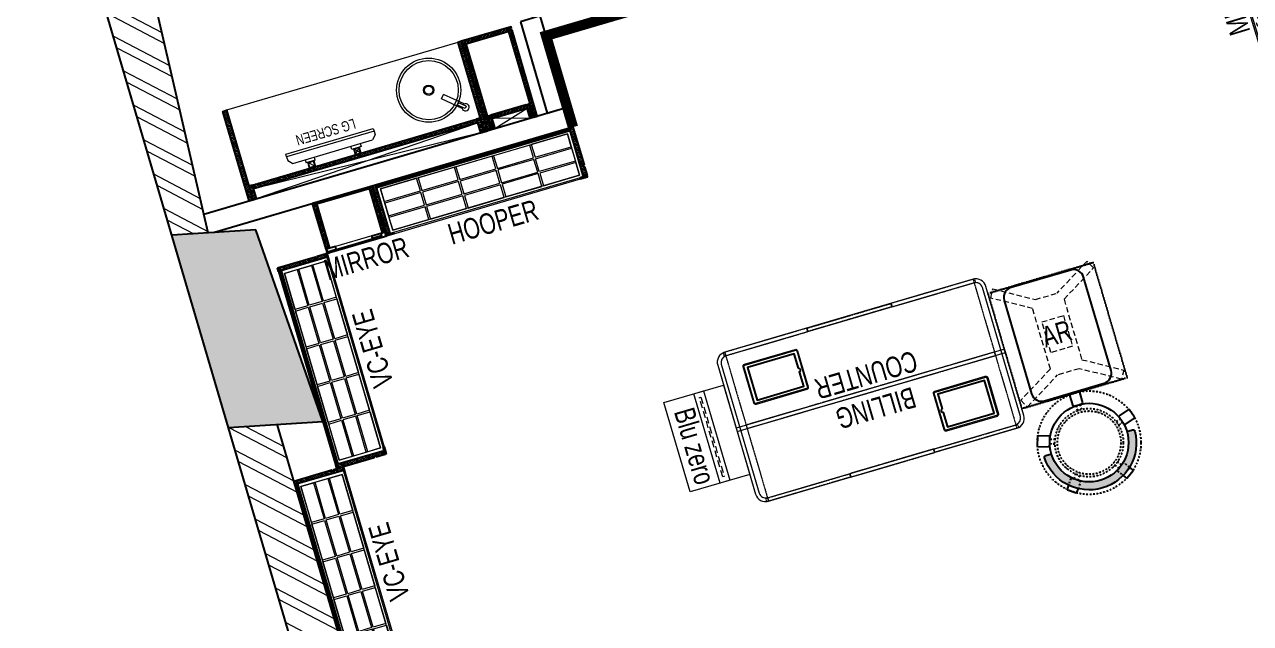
# Model space of a CAD drawing. Header units: feet. Extents: x 9017989 to 9027702, y -5945137 to -5930320.
# Drawn here: x 9018725 to 9024644, y -5938845 to -5935952 of the extents above; entities that cross this region are included whole.
import ezdxf

# ---------------------------------------------------------------- set-up
doc = ezdxf.new("R2010")
doc.units = ezdxf.units.FT
doc.header["$LTSCALE"] = 33
doc.header["$MEASUREMENT"] = 0
for name, pattern in [('a_p6_plan_L18$0$HIDDEN', [0.375, 0.25, -0.125]), ('ACAD_ISO03W100', [30, 12, -18]), ('D10_DASHED', [0.75, 0.5, -0.25]), ('DASHDOT2', [0.5, 0.25, -0.125, 0, -0.125]), ('DOT', [0.25, 0, -0.25]), ('HIDDEN2', [4.7624999999999975, 3.174999999999998, -1.587499999999999]), ('HIDDENX2', [0.75, 0.5, -0.25])]:
    doc.linetypes.add(name, pattern=pattern)
doc.layers.add('A-WALL', color=1, linetype='Continuous')
doc.layers.add('column', color=10, linetype='Continuous')
for name, color, linetype, lineweight in [('A-WALL HATCH', 251, 'Continuous', 0), ('column hatch', 5, 'Continuous', 0), ('Floor-Unit', 1, 'Continuous', 13), ('HATCH', 9, 'Continuous', 9), ('LENS-CURTAIN', 5, 'a_p6_plan_L18$0$HIDDEN', 9), ('LENS-FURNITURE', 13, 'Continuous', 9), ('LENS-PARTITION', 21, 'Continuous', 25), ('LENS-TEXT', 31, 'Continuous', 5), ('LENS_DIMENSION', 193, 'Continuous', 0), ('LENS_TEXT', 31, 'Continuous', 5), ('LK-FF&E FLOOR', 1, 'Continuous', 9), ('LK-FF&E WALL', 1, 'Continuous', 9), ('LK-FLUTTED FINISH', 20, 'Continuous', 30), ('LK-IT', 3, 'Continuous', 18), ('LN-ELEVATION-1', 81, 'Continuous', 25), ('LN-ELEVATION-2', 103, 'Continuous', 20), ('LN-ELEVATION-3', 125, 'Continuous', 18), ('LN-ELEVATION-4', 145, 'Continuous', 13), ('LN-HATCH', 251, 'Continuous', 0), ('PLANO-TXT', 252, 'Continuous', 5), ('TV', 92, 'Continuous', 18)]:
    doc.layers.add(name, color=color, linetype=linetype, lineweight=lineweight)
doc.styles.add('LK TXT', font='GILC____.TTF', dxfattribs={"height": 100})
doc.styles.get("Standard").update_dxf_attribs({"font": 'GILC____.TTF'})
pattern_1 = [(45, (7858558.917008298, 3503823.203216763), (-4.490128060534575, 4.490128060534575), [])]
pattern_2 = [(44.99999999999998, (35858.5, -100655.3575484328), (-4.419417382415918, 4.419417382415923), [])]
pattern_3 = [(45, (4208834.246730669, 1706614.740126447), (-4.490128060534575, 4.490128060534575), [])]
pattern_4 = [(45, (4209134.246730668, 1706614.740126447), (-4.490128060534575, 4.490128060534575), [])]

# ---------------------------------------------------------------- blocks, each defined once
blk = doc.blocks.new('A$Ca1a97255')
at = {"layer": 'A-WALL HATCH'}
h = blk.add_hatch(dxfattribs=at)
h.set_pattern_fill('ANSI32', color=256, scale=333, angle=0.9715749696619951)
h.set_pattern_definition([(45.97157496966199, (-3777818.605776524, 5465605.54224976), (-89.7845111904361, 86.79001771686914), []), (45.97157496966199, (-3777759.74760032, 5465606.540414249), (-89.7845111904361, 86.79001771686914), [])])
h.paths.add_polyline_path([(-6000.179315918125, -51.31861507892608), (-5948.205945469439, 179.1343174334615), (-11747.993818657, 129.5296196863055), (-11708.39354286063, 305.1195344207808), (-13018.03138308227, 274.3181146699935), (-13105.17609123234, -112.0865647448227)])
h.paths.add_polyline_path([(-6153.905262615531, 5765.025956317782), (-6102.034040701576, 5995.025956317782), (-11410.07110414514, 5995.02595631592), (-11494.46544811967, 5620.81655083131), (-11182.30559970066, 5550.416060527787), (-11133.90526261553, 5765.02595631592)])
h.paths.add_polyline_path([(-3545.784021126106, 5727.888496897183), (-3485.537297477946, 5995.025956317782), (-5134.386114680208, 5995.025956317782), (-5172.944757044316, 5824.054704501294)])
h.paths.add_polyline_path([(-1284.29395838175, -10.984369603917), (-1226.520793898031, 245.185185322538), (-5046.14611704927, 298.6865005837753), (-5123.390502407215, -43.81957458984106)])
h.paths.add_polyline_path([(-436.9507034262642, 427.5039242263883), (-187.0783224999904, 429.7458108775317), (-2437.29840326868, 5598.824944904074), (-2679.478437998798, 5578.91263279412)])
at = {"layer": 'column hatch'}
h = blk.add_hatch(color=251, dxfattribs=at)
h.dxf.hatch_style = 1
h.paths.add_polyline_path([(-2437.29840326868, 5598.824944904074), (-2609.773896249477, 5995.025956318714), (-3485.537297477946, 5995.025956317782), (-3596.384373532143, 5503.5236058468)])
h.paths.add_polyline_path([(-5223.545109450817, 5599.689813449048), (-5134.386114680208, 5995.025956317782), (-6102.034040701576, 5995.025956317782), (-6202.305599699728, 5550.416060529649)])
h.paths.add_polyline_path([(-11597.86616825266, 5162.33177346643), (-11410.07110414514, 5995.02595631592), (-11864.39816252328, 5995.02595631592), (-12075.86093614436, 5270.132524244488)])
h.paths.add_polyline_path([(-13105.17609123234, -112.0865647448227), (-12963.03100003209, 518.1929962476715), (-13431.27077266154, 623.7937317024916), (-13647.29116360936, -116.7231919616461)])
h.paths.add_polyline_path([(-5123.390502407215, -43.81957458984106), (-5010.945871897973, 454.7664247918874), (-5906.405654352159, 364.4792274329812), (-6000.179315918125, -51.31861507892608)])
h.paths.add_polyline_path([(0, 0), (-187.0783224999904, 429.7458108775317), (-1186.920518102124, 420.775100058876), (-1284.29395838175, -10.984369603917)])
at = {"layer": 'A-WALL'}
for p, q in [((-11864.39816252328, 5995.02595631592), (-2609.773896249477, 5995.025956318714)), ((-5172.944757044316, 5824.054704501294), (-3545.784021126106, 5727.888496897183)), ((-11133.90526261553, 5765.02595631592), (-6153.905262615531, 5765.025956317782))]:
    blk.add_line(p, q, dxfattribs=at)
at = {"layer": 'column'}
for p, q in [((-6102.034040701576, 5995.025956317782), (-6202.305599699728, 5550.416060529649)), ((-5223.545109450817, 5599.689813449048), (-5134.386114680208, 5995.025956317782)), ((-6202.305599699728, 5550.416060529649), (-5223.545109450817, 5599.689813449048)), ((-6202.305599699728, 5550.416060529649), (-5223.545109450817, 5599.689813449048))]:
    blk.add_line(p, q, dxfattribs=at)
blk = doc.blocks.new('VC HD 1010')
at = {"layer": 'LN-HATCH', "ltscale": 0.5}
h = blk.add_hatch(dxfattribs=at)
h.set_pattern_fill('ANSI31', color=256, scale=2)
h.set_pattern_definition([(45, (3761554.586240421, 1795022.935917533), (-4.490128060534575, 4.490128060534575), [])])
h.paths.add_polyline_path([(-505.166666666977, 24), (-505.166666666977, -166), (-499.1666666669771, -166), (-499.1666666669771, -176), (-505.166666666977, -176), (-505.166666666977, -220), (-487.1666666669772, -220), (-487.1666666669772, 24)])
h = blk.add_hatch(dxfattribs=at)
h.set_pattern_fill('ANSI31', color=256, scale=2)
h.set_pattern_definition(pattern_1)
h.paths.add_polyline_path([(504.8333333330228, 24), (504.8333333330228, -166), (498.8333333330228, -166), (498.8333333330228, -176), (504.8333333330228, -176), (504.8333333330228, -220), (486.8333333330228, -220), (486.8333333330228, 24)])
h = blk.add_hatch(dxfattribs=at)
h.set_pattern_fill('ANSI31', color=256, scale=2)
h.set_pattern_definition([(45, (7858741.917008297, 3503823.203216763), (-4.490128060534575, 4.490128060534575), [])])
h.paths.add_polyline_path([(-470.1666666669772, -220), (-470.1666666669772, -226), (-505.166666666977, -226), (-505.166666666977, -220)])
h = blk.add_hatch(dxfattribs=at)
h.set_pattern_fill('ANSI31', color=256, scale=2)
h.set_pattern_definition(pattern_1)
h.paths.add_polyline_path([(476.8333333330228, -220), (476.8333333330228, -226), (511.8333333330228, -226), (511.8333333330228, -220)])
at = {"layer": 'LN-ELEVATION-1', "ltscale": 0.5}
for points in [[(-505.166666666977, 24), (-505.166666666977, -166), (-499.1666666669771, -166), (-499.1666666669771, -176), (-505.166666666977, -176), (-505.166666666977, -220), (-487.1666666669772, -220), (-487.1666666669772, 24)], [(486.8333333330228, 12), (-487.1666666669772, 12), (-487.1666666669772, 18), (486.8333333330228, 18)], [(504.8333333330228, 24), (504.8333333330228, -166), (498.8333333330228, -166), (498.8333333330228, -176), (504.8333333330228, -176), (504.8333333330228, -220), (486.8333333330228, -220), (486.8333333330228, 24)], [(-470.1666666669772, -220), (-470.1666666669772, -226), (-505.166666666977, -226), (-505.166666666977, -220)], [(469.8333333330228, -220), (469.8333333330228, -226), (504.8333333330228, -226), (504.8333333330228, -220)]]:
    blk.add_lwpolyline(points, close=True, dxfattribs=at)
at = {"layer": 'LN-ELEVATION-2', "ltscale": 0.5}
blk.add_lwpolyline([(470.1666666674428, 0), (-470.1666666674428, 0), (-470.1666666674428, -208), (470.1666666674428, -208)], close=True, dxfattribs=at)
at = {"layer": 'LN-ELEVATION-3', "ltscale": 0.5}
for p, q in [((-487.1666666669772, 24), (486.8333333330228, 24)), ((-470.1666666669772, -220), (469.8333333330228, -220)), ((469.8333333330228, -226), (-470.1666666669772, -226))]:
    blk.add_line(p, q, dxfattribs=at)
for points in [[(-470.1666666674428, 0), (-288.5000000004657, 0), (-288.5000000004657, -64), (-470.1666666674428, -64)], [(-280.5000000004657, 0), (-98.83333333348855, 0), (-98.83333333348855, -64), (-280.5000000004657, -64)], [(-90.83333333348855, 0), (90.83333333348855, 0), (90.83333333348855, -64), (-90.83333333348855, -64)], [(98.83333333348855, 0), (280.5000000004657, 0), (280.5000000004657, -64), (98.83333333348855, -64)], [(288.5000000004657, 0), (470.1666666674428, 0), (470.1666666674428, -64), (288.5000000004657, -64)], [(-470.1666666674428, -136), (-288.5000000004657, -136), (-288.5000000004657, -72), (-470.1666666674428, -72)], [(-280.5000000004657, -72), (-98.83333333348855, -72), (-98.83333333348855, -136), (-280.5000000004657, -136)], [(-90.83333333348855, -72), (90.83333333348855, -72), (90.83333333348855, -136), (-90.83333333348855, -136)], [(98.83333333348855, -72), (280.5000000004657, -72), (280.5000000004657, -136), (98.83333333348855, -136)], [(288.5000000004657, -72), (470.1666666674428, -72), (470.1666666674428, -136), (288.5000000004657, -136)], [(-470.1666666674428, -144), (-288.5000000004657, -144), (-288.5000000004657, -208), (-470.1666666674428, -208)], [(-280.5000000004657, -144), (-98.83333333348855, -144), (-98.83333333348855, -208), (-280.5000000004657, -208)], [(-90.83333333348855, -144), (90.83333333348855, -144), (90.83333333348855, -208), (-90.83333333348855, -208)], [(98.83333333348855, -144), (280.5000000004657, -144), (280.5000000004657, -208), (98.83333333348855, -208)], [(288.5000000004657, -144), (470.1666666674428, -144), (470.1666666674428, -208), (288.5000000004657, -208)]]:
    blk.add_lwpolyline(points, close=True, dxfattribs=at)
blk = doc.blocks.new('rtf')
at = {"color": 0, "linetype": 'ByBlock', "lineweight": -2}
for p, q in [((16412.5253540573, -172798.8148984113), (16452.40026456733, -172798.8148984113)), ((16412.5253540573, -172810.8148984113), (16412.5253540573, -172798.8148984113)), ((16412.5253540573, -172810.8148984113), (16452.40026456733, -172810.8148984113)), ((16425.26329468148, -172793.1007600746), (16535.26329468148, -172793.1007600746)), ((16425.26329468148, -172817.1007600746), (16535.26329468148, -172817.1007600746)), ((16535.26329468148, -172793.1007600746), (16535.26329468148, -172817.1007600746))]:
    blk.add_line(p, q, dxfattribs=at)
for centre, radius, start, end in [((16412.5253540573, -172805.1007600746), 17.5, 21.05058810897431, 340.9421780194656), ((16444.53660690578, -172804.8148984114), 9.891264419597851, 322.656233941354, 37.34376605891414)]:
    blk.add_arc(centre, radius, start, end, dxfattribs=at)
blk = doc.blocks.new('dsg')
at = {"color": 0, "linetype": 'ByBlock', "lineweight": -2}
for radius in [155, 143, 25, 20]:
    blk.add_circle((11491.5035008227, -171102.5847399924), radius, dxfattribs=at)
blk.add_blockref('rtf', (-5117.472106590168, 1702.9323767405), dxfattribs=at)
blk = doc.blocks.new('CLINIC - CABINET SINK')
at = {"layer": 'LN-HATCH', "ltscale": 0.5}
h = blk.add_hatch(dxfattribs=at)
h.set_pattern_fill('ANSI31', color=256, scale=2)
h.set_pattern_definition([(45, (4052861.500382861, 1708016.355767586), (-4.490128060534575, 4.490128060534575), [])])
h.paths.add_polyline_path([(-563.359543572413, 156.9999999999999), (564.640456427587, 156.9999999999999), (564.640456427587, 174.9999999999999), (-563.359543572413, 174.9999999999999)])
h.paths.add_polyline_path([(582.6404564275867, 225), (600.6404564275867, 225), (600.6404564275867, -225), (582.6404564275867, -225)])
h.paths.add_polyline_path([(564.640456427587, 225), (582.6404564275867, 225), (582.6404564275867, 156.9999999999999), (564.640456427587, 156.9999999999999)])
h.paths.add_polyline_path([(-581.359543572413, 225), (-599.359543572413, 225), (-599.359543572413, -225), (-581.359543572413, -225)])
h.paths.add_polyline_path([(-581.359543572413, 225), (-563.359543572413, 225), (-563.359543572413, 156.9999999999999), (-581.359543572413, 156.9999999999999)])
at = {"layer": 'LN-ELEVATION-1', "ltscale": 0.5}
for points in [[(-581.359543572413, 225), (-599.359543572413, 225), (-599.359543572413, -225), (-581.359543572413, -225)], [(-581.359543572413, 225), (-563.359543572413, 225), (-563.359543572413, 156.9999999999999), (-581.359543572413, 156.9999999999999)], [(564.640456427587, 225), (582.6404564275867, 225), (582.6404564275867, 156.9999999999999), (564.640456427587, 156.9999999999999)], [(582.6404564275867, 225), (600.6404564275867, 225), (600.6404564275867, -225), (582.6404564275867, -225)], [(-563.359543572413, 156.9999999999999), (564.640456427587, 156.9999999999999), (564.640456427587, 174.9999999999999), (-563.359543572413, 174.9999999999999)]]:
    blk.add_lwpolyline(points, close=True, dxfattribs=at)
at = {"layer": 'LN-ELEVATION-2', "ltscale": 0.5}
blk.add_line((582.6404564275867, -225), (-581.359543572413, -225), dxfattribs=at)
at = {"layer": 'LN-HATCH', "ltscale": 0.5}
for p, q in [((564.640456427587, 225), (-563.359543572413, 174.9999999999999)), ((-563.359543572413, 225), (564.640456427587, 174.9999999999999))]:
    blk.add_line(p, q, dxfattribs=at)
at = {"layer": 'LN-ELEVATION-3', "xscale": -1, "rotation": 41.1558274151866}
blk.add_blockref('dsg', (-103569.3304926871, 136346.6509754679), dxfattribs=at)
blk = doc.blocks.new('CLINIC SCREEN')
at = {"layer": 'TV', "ltscale": 12}
for p, q in [((-220.0000000000082, -19.41163062257681), (-200.5883693773149, 0)), ((200.5883693773149, 0), (-200.5883693773149, 0)), ((-138.5315413423604, 0), (-138.5315413423604, 15.514207008644)), ((-138.5315413423604, 15.514207008644), (-91.98892031613741, 15.514207008644)), ((-91.98892031613741, 15.514207008644), (-91.98892031613741, 0)), ((91.98892031610741, 15.514207008644), (91.98892031610741, 0)), ((91.98892031610741, 15.514207008644), (138.5315413423595, 15.514207008644)), ((138.5315413423595, 0), (138.5315413423595, 15.514207008644)), ((219.9999999999918, -19.41163062257681), (200.5883693773149, 0)), ((-220.0000000000082, -38.82326124538668), (-220.0000000000082, -19.41163062257681)), ((219.9999999999918, -38.82326124538668), (219.9999999999918, -19.41163062257681))]:
    blk.add_line(p, q, dxfattribs=at)
at = {"layer": 'TV'}
for p, q in [((-103.1090284836336, 42.85441964946222), (-127.4114311772946, 18.55201695591665)), ((-127.4114311772946, 42.85441964946222), (-103.1090284836336, 18.55201695591665)), ((102.7052824410566, 42.85441964946222), (127.007685134602, 18.55201695591665))]:
    blk.add_line(p, q, dxfattribs=at)
for points in [[(-130.4492315140169, 15.51421661919448), (-100.0712281470269, 15.51421661919448), (-100.0712281470269, 45.89221998606814), (-130.4492315140169, 45.89221998606814)], [(-127.4114311772946, 18.55201695591665), (-103.1090284836336, 18.55201695591665), (-103.1090284836336, 42.85441964946222), (-127.4114311772946, 42.85441964946222)], [(130.0454854713243, 15.51421661919448), (99.66748210433435, 15.51421661919448), (99.66748210433435, 45.89221998606814), (130.0454854713243, 45.89221998606814)], [(127.007685134602, 18.55201695591665), (102.7052824410566, 18.55201695591665), (102.7052824410566, 42.85441964946222), (127.007685134602, 42.85441964946222)]]:
    blk.add_lwpolyline(points, close=True, dxfattribs=at)
at = {"layer": 'TV', "ltscale": 12}
blk.add_lwpolyline([(-220.0000000000082, -51.71278328332107), (-220.0000000000082, -38.82326124538668), (219.9999999999918, -38.82326124538668), (219.9999999999918, -51.71278328332107)], close=True, dxfattribs=at)
at = {"layer": 'Floor-Unit', "color": 0, "ltscale": 2, "insert": (5.199680584678389, -100.4085774972336), "char_height": 50, "attachment_point": 5}
blk.add_mtext_dynamic_manual_height_columns('LG SCREEN', width=466.4796511627907, gutter_width=12.5, heights=[0], dxfattribs=at)
blk = doc.blocks.new('CLINIC - MOP CLOSET')
at = {"layer": 'LN-HATCH', "ltscale": 0.5}
h = blk.add_hatch(dxfattribs=at)
h.set_pattern_fill('ANSI31', color=256, scale=50, angle=360)
h.set_pattern_definition(pattern_2)
h.paths.add_polyline_path([(-106.3595435724128, 216), (-124.3595435724128, 216), (-124.3595435724128, -216), (-106.3595435724128, -216)])
h = blk.add_hatch(dxfattribs=at)
h.set_pattern_fill('ANSI31', color=256, scale=50, angle=360)
h.set_pattern_definition(pattern_2)
h.paths.add_polyline_path([(-106.3595435724128, 216), (-88.35954357241282, 216), (-88.35954357241282, 148), (-106.3595435724128, 148)])
h = blk.add_hatch(dxfattribs=at)
h.set_pattern_fill('ANSI31', color=256, scale=50, angle=360)
h.set_pattern_definition(pattern_2)
h.paths.add_polyline_path([(89.64045642758717, 216), (107.6404564275872, 216), (107.6404564275872, 148), (89.64045642758717, 148)])
h = blk.add_hatch(dxfattribs=at)
h.set_pattern_fill('ANSI31', color=256, scale=50, angle=360)
h.set_pattern_definition(pattern_2)
h.paths.add_polyline_path([(107.6404564275872, 216), (125.6404564275872, 216), (125.6404564275872, -216), (107.6404564275872, -216)])
h = blk.add_hatch(dxfattribs=at)
h.set_pattern_fill('ANSI31', color=256, scale=50, angle=360)
h.set_pattern_definition(pattern_2)
h.paths.add_polyline_path([(-88.35954357241282, 148), (89.64045642758717, 148), (89.64045642758717, 166), (-88.35954357241282, 166)])
h = blk.add_hatch(dxfattribs=at)
h.set_pattern_fill('ANSI31', color=256, scale=50, angle=360)
h.set_pattern_definition([(44.99999999999998, (35894.5, -101037.3575484328), (-4.419417382415918, 4.419417382415923), [])])
h.paths.add_polyline_path([(-115.3595435724055, -216), (-124.3595435724128, -225), (-124.3595435724128, -234), (125.6404564275872, -234), (125.6404564275872, -216)])
at = {"layer": 'LN-ELEVATION-1', "ltscale": 0.5}
for points in [[(-106.3595435724128, 216), (-124.3595435724128, 216), (-124.3595435724128, -216), (-106.3595435724128, -216)], [(-106.3595435724128, 216), (-88.35954357241282, 216), (-88.35954357241282, 148), (-106.3595435724128, 148)], [(89.64045642758717, 216), (107.6404564275872, 216), (107.6404564275872, 148), (89.64045642758717, 148)], [(107.6404564275872, 216), (125.6404564275872, 216), (125.6404564275872, -216), (107.6404564275872, -216)], [(-88.35954357241282, 148), (89.64045642758717, 148), (89.64045642758717, 166), (-88.35954357241282, 166)], [(-124.3595435724128, -225), (-124.3595435724128, -234), (125.6404564275872, -234), (125.6404564275872, -216), (-115.3595435724128, -216)]]:
    blk.add_lwpolyline(points, close=True, dxfattribs=at)
at = {"layer": 'LN-HATCH', "ltscale": 0.5}
for p, q in [((89.64045642758717, 216), (-88.35954357241282, 166)), ((-88.35954357241282, 216), (89.64045642758717, 166))]:
    blk.add_line(p, q, dxfattribs=at)
blk = doc.blocks.new('I-PAD Frame')
at = {"color": 3, "linetype": 'Continuous'}
blk.add_lwpolyline([(357868.7410323084, -232321.1361381283), (358122.7410323085, -232321.1361381283, 0.4142135623713902), (358132.7410323086, -232311.1361381283), (358132.7410323086, -232129.1361381283, 0.4142135623713902), (358122.7410323085, -232119.1361381283), (357868.7410323084, -232119.1361381283, 0.4142135623713902), (357858.7410323085, -232129.1361381283), (357858.7410323085, -232311.1361381283, 0.4142135623713902)], format="xyb", close=True, dxfattribs=at)
at = {"color": 3, "linetype": 'Continuous', "lineweight": 25}
blk.add_lwpolyline([(358113.2410323085, -232229.6755301424), (358113.2410323085, -232302.1361381283), (357878.2410323086, -232302.1361381283), (357878.2410323086, -232138.1361381283), (358113.2410323085, -232138.1361381283), (358113.2410323085, -232210.5967461141, 0.3275382217372251), (358114.6410323081, -232212.5046245168, -0.733799385757267), (358114.6410323086, -232227.7676517396, 0.3275382217372252)], format="xyb", close=True, dxfattribs=at)
blk = doc.blocks.new('Billing Counter-1350')
at = {"color": 5, "linetype": 'HIDDENX2', "ltscale": 0.025}
for p, q in [((-624.9999978118576, -374.9978339364752), (-625.0000002956949, 375)), ((624.9999976539984, -374.9978339364752), (625.0000001378357, 375))]:
    blk.add_line(p, q, dxfattribs=at)
at = {"color": 0, "linetype": 'Continuous'}
for p, q in [((625, 375), (-625, 375)), ((675, -325), (675, 325)), ((-625, -375), (625, -375))]:
    blk.add_line(p, q, dxfattribs=at)
at = {"color": 2, "linetype": 'Continuous'}
blk.add_line((624, -375), (624.9999976539984, -374.9978339364752), dxfattribs=at)
at = {"color": 2, "linetype": 'HIDDENX2', "ltscale": 0.025}
for points in [[(-632.999998427229, 375), (-212.4115580061916, 375), (-212.4115580851212, 358), (-632.9999985061586, 358)], [(210.3333326776046, 375), (-210.2551077436656, 375), (-210.255107664736, 358), (210.3333327565342, 358)], [(212.3333327565342, 375), (632.9217731775716, 375), (632.921773098642, 358), (212.3333326776046, 358)], [(-632.999998427229, -375), (-212.4115580061916, -375), (-212.4115580851212, -358), (-632.9999985061586, -358)], [(210.3333326776046, -375), (-210.2551077436656, -375), (-210.255107664736, -358), (210.3333327563014, -358)], [(212.3333327563014, -375), (632.9217731775716, -375), (632.921773098642, -358), (212.3333326776046, -358)]]:
    blk.add_lwpolyline(points, close=True, dxfattribs=at)
at = {"color": 5, "linetype": 'Continuous'}
for points in [[(-555.9166655030566, 97.25000000000001), (-288.9166655030567, 97.25000000000001), (-288.9166655030567, 286.25), (-555.9166655030566, 286.25)], [(555.9166655030566, -97.25000000000001), (288.9166655030567, -97.25000000000001), (288.9166655030567, -286.25), (555.9166655030566, -286.25)]]:
    blk.add_lwpolyline(points, close=True, dxfattribs=at)
at = {"color": 5, "linetype": 'HIDDENX2', "ltscale": 0.025}
blk.add_lwpolyline([(625, 8.5), (-625, 8.5), (-625, -8.5), (625, -8.5)], close=True, dxfattribs=at)
at = {"color": 0, "linetype": 'Continuous'}
for centre, radius, start, end in [((-625, 325), 50.0000000000291, 90, 180), ((624.9999999997672, 325), 50.00000000005822, 0, 90), ((624.9999999997672, -325), 50.0000000000291, 270, 0)]:
    blk.add_arc(centre, radius, start, end, dxfattribs=at)
at = {"layer": 'LN-ELEVATION-2'}
blk.add_line((-675, 325), (-675, -325), dxfattribs=at)
for points in [[(625, 375), (-625, 375, 0.4142135623725836), (-675, 325), (-675, -325, 0.4142135623725836), (-625, -375), (625, -375, 0.4142135623725837), (675, -325), (675, 325, 0.4142135623725836)], [(625, 357), (-625, 357, 0.4142135623730951), (-657, 325), (-657, -325, 0.4142135623730951), (-625, -357), (625, -357, 0.4142135623730951), (657, -325), (657, 325, 0.4142135623730951)]]:
    blk.add_lwpolyline(points, format="xyb", close=True, dxfattribs=at)
blk.add_lwpolyline([(-675, -8.5), (675, -8.5), (675, 8.5), (-675, 8.5)], close=True, dxfattribs=at)
blk.add_arc((-625, -325), 50.00000000005822, 180, 270, dxfattribs=at)
at = {"color": 2, "linetype": 'Continuous', "xscale": -1, "rotation": 180}
blk.add_blockref('I-PAD Frame', (-358418.1576978308, -232028.3861380983), dxfattribs=at)
at = {"color": 2, "linetype": 'Continuous', "xscale": -1}
blk.add_blockref('I-PAD Frame', (358418.1576978117, 232028.3861381281), dxfattribs=at)
at = {"layer": 'LENS-TEXT', "color": 0, "linetype": 'Continuous', "ltscale": 3, "insert": (0.983410338871181, 5.633732088841497), "char_height": 100, "attachment_point": 5, "style": 'LK TXT'}
blk.add_mtext_dynamic_manual_height_columns('BILLING COUNTER', width=353.0555573365615, gutter_width=0.5, heights=[0], dxfattribs=at)
blk = doc.blocks.new('AR')
at = {"layer": 'LN-ELEVATION-2', "linetype": 'DOT', "lineweight": 25}
blk.add_lwpolyline([(0, 13.41378593863919), (530, 13.41378593863919), (530, 593.4137859386392), (0, 593.4137859386392)], close=True, dxfattribs=at)
at = {"layer": 'LN-ELEVATION-2', "lineweight": 25}
blk.add_lwpolyline([(465, 68.22063546301797), (465, 538.2206354630179, 0.4142135623730951), (415, 588.2206354630177), (115, 588.2206354630177, 0.4142135623730951), (65, 538.2206354630179), (65, 68.22063546301797, 0.4142135623730951), (115, 18.22063546301797), (415, 18.22063546301797, 0.4142135623730951)], format="xyb", close=True, dxfattribs=at)
at = {"layer": 'LN-ELEVATION-4', "linetype": 'HIDDEN2', "ltscale": 0.25}
for points in [[(185.8456009030342, 448.8780772723258), (5.888936847448348, 554.0078910568263), (28.48512306064368, 593.350836840691), (211.0874861851335, 486.6754184374586)], [(344.154399111867, 448.8780772762837), (524.1110631600021, 554.0078910947777), (501.5148769393563, 593.3508368753828), (318.9125138223171, 486.6754184374586)], [(211.0874861851335, 486.6754184376913), (318.9125138223171, 486.6754184376913)], [(185.8456009030342, 144.472759603057), (185.8456009030342, 448.8780772723258)], [(344.154399111867, 448.8780772762837), (344.154399111867, 144.4727595990989)], [(185.8456009030342, 144.472759603057), (5.888936847448348, 39.34294581855647), (28.48512306064368, 3.46917659e-08), (211.0874861851335, 106.6754184379242)], [(344.154399111867, 144.4727595990989), (524.1110631600021, 39.34294578060508), (501.5148769393563, 0), (318.9125138223171, 106.6754184379242)], [(318.9125138223171, 106.6754184376914), (211.0874861851335, 106.6754184376914)]]:
    blk.add_lwpolyline(points, dxfattribs=at)
blk.add_lwpolyline([(210.8456009030342, 373.9866790841333), (319.154399111867, 373.9866790841333), (319.154399111867, 219.3641577917151), (210.8456009030342, 219.3641577917151)], close=True, dxfattribs=at)
blk = doc.blocks.new('DR STOOL')
at = {"layer": 'HATCH'}
h = blk.add_hatch(dxfattribs=at)
h.set_pattern_fill('ANSI36', color=250, angle=-90.00000000000001)
h.set_pattern_definition([(315, (-227.8099174643867, 917.3997257252777), (6.173926083235043, -1.683798022700468), [7.9375, -1.587499999999999, 0, -1.587499999999999])])
edge = h.paths.add_edge_path()
edge.add_line((-190.0000000041909, 4.511094e-10), (-218.6899174675346, 4.511094e-10))
edge.add_arc((-218.6899174670689, 9.120000000388245), 9.119999999940092, 177.6119845363388, 269.9999999996136, ccw=False)
edge.add_arc((-1.8626451e-09, 3.565219e-10), 228.000000002257, 2.3880154632688004, 177.6119845367313, ccw=False)
edge.add_arc((218.6899174633436, 9.120000000497384), 9.120000000051716, -90.00000000034493, 2.3880154629299, ccw=False)
edge.add_line((218.6899174633436, 4.511094e-10), (190, 4.511094e-10))
edge.add_arc((-1.8626451e-09, 4.511094e-10), 190.000000001979, -1.27e-14, 180)
at = {"layer": 'LN-ELEVATION-1', "color": 1, "ltscale": 100}
for p, q in [((-165.2704676063731, 189.0243927398114), (-165.9069543029182, 185.0820035930228)), ((-165.9069543029182, 185.0820035930228), (-153.8003208162263, 168.3135803133482)), ((-128.6221585394814, 215.4841044476634), (-165.2704676063731, 189.0243927398114)), ((-124.7228340068832, 214.8545704018979), (-128.6221585394814, 215.4841044476634)), ((-112.6981821293011, 198.1996966340157), (-124.7228340068832, 214.8545704018979)), ((124.7553772013634, 214.9803744515593), (112.5488144652918, 198.2845540212292)), ((128.7014972954057, 215.5933048763618), (124.7553772013634, 214.9803744515593)), ((128.7014972954057, 215.5933048763618), (124.7553772013634, 214.9803744515593)), ((165.1911288509145, 188.915192311113), (128.7014972954057, 215.5933048763618)), ((165.1911288509145, 188.915192311113), (128.7014972954057, 215.5933048763618)), ((153.6734594982117, 168.4294150282658), (165.7973639420234, 185.0121775862135)), ((165.7973639420234, 185.0121775862135), (165.1911288509145, 188.915192311113)), ((165.7973639420234, 185.0121775862135), (165.1911288509145, 188.915192311113)), ((-242.9550312487409, -52.24013893969095), (-244.7482102331705, -55.75945052818861)), ((-244.7482102331705, -55.75945052818861), (-230.7800458371639, -98.74904560100549)), ((-191.2928382232785, -35.45407700946089), (-242.9550312487409, -52.24013893969095)), ((-187.9259491492994, -37.1695928365807), (-191.2928382232785, -35.45407700946089)), ((-184.1424400564283, -48.81403796559607), (-187.9259491492994, -37.1695928365807)), ((188.0651108901948, -36.96233201187715), (184.0504167033359, -49.19388854173303)), ((191.3981811110861, -35.27656588272658), (188.0651108901948, -36.96233201187715)), ((243.0100176925771, -52.21682526778022), (191.3981811110861, -35.27656588272658)), ((230.715890809428, -98.7280946081737), (244.8123673382215, -55.78040257930116)), ((244.8123673382215, -55.78040257930116), (243.0100176925771, -52.21682526778022)), ((-230.7800458371639, -98.74904560100549), (-227.2218665438704, -100.5620286722478)), ((-227.2218665438704, -100.5620286722478), (-175.5596735184081, -83.7759667420105)), ((-173.8639617776498, -80.4479453730819), (-177.8421125086024, -68.2044548037811)), ((-175.5596735184081, -83.7759667420105), (-173.8639617776498, -80.4479453730819)), ((177.6922140880488, -68.56540505095472), (173.8739495249465, -80.1985000452405)), ((173.8739495249465, -80.1985000452405), (175.5794035866856, -83.5704969359358)), ((175.5794035866856, -83.5704969359358), (227.1912401677109, -100.5107563209894)), ((227.1912401677109, -100.5107563209894), (230.715890809428, -98.7280946081737)), ((-22.72193054761737, -190.2142363802995), (-25.39390889601782, -192.886214728569)), ((-25.39390889601782, -192.886214728569), (-25.39390889601782, -247.2070584567482)), ((-10.47823652112856, -190.2142363802995), (-22.72193054761737, -190.2142363802995)), ((22.78362171910703, -190.2142363802995), (9.910054048988968, -190.2142363802995)), ((25.42475448176265, -192.8553691428751), (22.78362171910703, -190.2142363802995)), ((25.42475448176265, -247.1762128710543), (25.42475448176265, -192.8553691428751)), ((-25.39390889601782, -247.2070584567482), (-22.60096735274419, -250)), ((-22.60096735274419, -250), (22.60096735274419, -250)), ((22.60096735274419, -250), (25.42475448176265, -247.1762128710543))]:
    blk.add_line(p, q, dxfattribs=at)
at = {"layer": 'LN-ELEVATION-1', "linetype": 'DASHDOT2'}
for p, q in [((-92.92521573789418, 170.8129362839827), (-112.6981821293011, 198.1996966340157)), ((112.5488144652918, 198.2845540212292), (92.69529851106927, 171.1294289919315)), ((-153.8003208162263, 168.3135803133482), (-134.1093360339291, 141.0403694751003)), ((-134.1093360339291, 141.0403694751003), (-130.4219571123831, 140.4450534014686)), ((-130.4219571123831, 140.4450534014686), (-119.9844727469608, 147.9808124662595)), ((-119.9844727469608, 147.9808124662595), (-105.3687285655178, 126.9741353208374)), ((-103.4542870586738, 159.9154408004979), (-93.52748446213081, 167.0824927485227)), ((-88.15393704269081, 139.4771787207864), (-103.4542870586738, 159.9154408004979)), ((-93.52748446213081, 167.0824927485227), (-92.92521573789418, 170.8129362839827)), ((103.6608748426661, 159.8406005539291), (88.19885099539533, 139.4487815762331)), ((92.69529851106927, 171.1294289919315), (93.26858203159645, 167.4385604566923)), ((93.26858203159645, 167.4385604566923), (103.6608748426661, 159.8406005539291)), ((105.4096150295809, 126.94019481352), (120.1194891873747, 147.8074627162714)), ((120.1194891873747, 147.8074627162714), (130.0033113472163, 140.5812532722048)), ((130.0033113472163, 140.5812532722048), (133.7372852512635, 141.1612321265929)), ((133.7372852512635, 141.1612321265929), (153.6734594982117, 168.4294150282658)), ((-159.954806596972, -40.49024384317454), (-184.1424400564283, -48.81403796559607)), ((184.0504167033359, -49.19388854173303), (159.8786162491887, -40.79004861696012)), ((-177.8421125086024, -68.2044548037811), (-153.4148110738024, -60.73628028803068)), ((153.3006618716754, -61.02382378749462), (177.6922140880488, -68.56540505095472)), ((-10.92024635523557, -164.6382343793375), (-10.47823652112856, -190.2142363802995)), ((9.910054048988968, -190.2142363802995), (10.35584833659231, -164.674698740353))]:
    blk.add_line(p, q, dxfattribs=at)
at = {"layer": 'LN-ELEVATION-1', "color": 1, "ltscale": 100}
blk.add_lwpolyline([(-190.0000000023283, 0), (-218.6899174656719, 0, -0.4264743413925903), (-227.8019973598421, 9.5, -0.959166304662544), (227.8019973593764, 9.5, -0.4264743413925903), (218.6899174647406, 0), (190.0000000013969, 0)], format="xyb", dxfattribs=at)
at = {"layer": 'LN-ELEVATION-1', "linetype": 'DASHDOT2'}
for radius in [250, 165, 153]:
    blk.add_circle((0, 0), radius, dxfattribs=at)
at = {"layer": 'LN-ELEVATION-1', "color": 1, "ltscale": 100}
blk.add_circle((0, 0), 190, dxfattribs=at)
blk = doc.blocks.new('MIRROR')
at = {"layer": 'LN-HATCH', "ltscale": 0.5}
h = blk.add_hatch(dxfattribs=at)
h.set_pattern_fill('ANSI31', color=256, scale=2)
h.set_pattern_definition([(45, (4060433.741624544, 1708720.786904081), (-4.490128060534575, 4.490128060534575), [])])
h.paths.add_polyline_path([(212.944788963403, 101.3407590774622), (230.944788963403, 101.3407590774622), (230.944788963403, -127.6592409225377), (212.944788963403, -127.6592409225377)])
h.paths.add_polyline_path([(230.944788963403, 95.34075907746227), (494.9447889634027, 95.34075907746227), (494.9447889634027, 101.3407590774622), (230.944788963403, 101.3407590774622)])
h.paths.add_polyline_path([(512.9447889634027, 101.3407590774622), (494.9447889634027, 101.3407590774622), (494.9447889634027, -127.6592409225377), (512.9447889634027, -127.6592409225377)])
at = {"layer": 'Defpoints'}
blk.add_lwpolyline([(512.9447889634027, 101.3407590774622), (212.944788963403, 101.3407590774622), (212.944788963403, -148.6592409225377), (512.9447889634027, -148.6592409225377)], close=True, dxfattribs=at)
at = {"layer": 'LN-ELEVATION-1'}
for points in [[(212.944788963403, 101.3407590774622), (230.944788963403, 101.3407590774622), (230.944788963403, -127.6592409225377), (212.944788963403, -127.6592409225377)], [(230.944788963403, 95.34075907746227), (494.9447889634027, 95.34075907746227), (494.9447889634027, 101.3407590774622), (230.944788963403, 101.3407590774622)], [(512.9447889634027, 101.3407590774622), (494.9447889634027, 101.3407590774622), (494.9447889634027, -127.6592409225377), (512.9447889634027, -127.6592409225377)], [(259.944788963403, -141.6592409225377), (259.944788963403, -127.6592409225377), (214.944788963403, -127.6592409225377), (214.944788963403, -148.6592409225377), (223.944788963403, -148.6592409225377), (223.944788963403, -147.1592409225377), (216.444788963403, -147.1592409225377), (216.444788963403, -141.6592409225377)], [(442.944788963403, -141.6592409225377), (442.944788963403, -127.6592409225377), (487.9447889634028, -127.6592409225377), (487.9447889634028, -148.6592409225377), (478.9447889634026, -148.6592409225377), (478.9447889634026, -147.1592409225377), (486.4447889634027, -147.1592409225377), (486.4447889634027, -141.6592409225377)], [(504.944788963403, -148.6592409225377), (504.944788963403, -147.1592409225377), (509.444788963403, -147.1592409225377), (509.444788963403, -129.1592409225377), (487.9447889634028, -129.1592409225377), (487.9447889634028, -127.6592409225377), (510.9447889634028, -127.6592409225377), (510.9447889634028, -148.6592409225377)]]:
    blk.add_lwpolyline(points, close=True, dxfattribs=at)
at = {"layer": 'LN-ELEVATION-2', "color": 4, "lineweight": 0}
blk.add_lwpolyline([(216.444788963403, -141.6592409225377), (486.4447889634027, -141.6592409225377), (486.4447889634027, -147.1592409225377), (216.444788963403, -147.1592409225377)], close=True, dxfattribs=at)
at = {"layer": 'LN-ELEVATION-2'}
blk.add_lwpolyline([(259.944788963403, -141.6592409225377), (442.944788963403, -141.6592409225377), (442.944788963403, -127.6592409225377), (259.944788963403, -127.6592409225377)], close=True, dxfattribs=at)
at = {"layer": 'LN-ELEVATION-4', "ltscale": 0.5}
blk.add_line((478.9447889634026, -148.6592409225377), (223.944788963403, -148.6592409225377), dxfattribs=at)
blk = doc.blocks.new('BLUE ZERO')
at = {"layer": 'LENS-FURNITURE', "ltscale": 0.5}
for points in [[(86206.6987006863, 120883.4167564928), (86206.6987006863, 120433.4167564928), (85906.69870068633, 120433.4167564928), (85906.69870068633, 120883.4167564928)], [(86106.6987006863, 120883.4167564928), (86106.6987006863, 120433.4167564928), (86056.69870068633, 120433.4167564928), (86056.69870068633, 120883.4167564928)]]:
    blk.add_lwpolyline(points, close=True, dxfattribs=at)
at = {"layer": 'LENS-FURNITURE', "linetype": 'D10_DASHED', "ltscale": 2}
blk.add_lwpolyline([(86085.69870068633, 120858.4167564928), (86085.69870068633, 120458.4167564928), (86077.6987006863, 120458.4167564928), (86077.6987006863, 120858.4167564928)], close=True, dxfattribs=at)
blk = doc.blocks.new('JJ SH 900')
at = {"layer": 'LN-HATCH', "ltscale": 0.5}
h = blk.add_hatch(dxfattribs=at)
h.set_pattern_fill('ANSI31', color=256, scale=50)
h.set_pattern_definition([(45, (0, 0), (-4.419417382415921, 4.419417382415921), [])])
h.paths.add_polyline_path([(-911.7948143622632, 1.45519e-11), (-911.7948143622632, -189.9999999999854), (-905.7948143622637, -189.9999999999854), (-905.7948143622637, -199.9999999999854), (-911.7948143622632, -199.9999999999854), (-911.7948143622632, -243.9999999999855), (-886.7948143622632, -243.9999999999855), (-886.7948143622632, 1.45519e-11)])
h = blk.add_hatch(dxfattribs=at)
h.set_pattern_fill('ANSI31', color=256, scale=2)
h.set_pattern_definition(pattern_3)
h.paths.add_polyline_path([(-11.79481436226342, 1.45519e-11), (-11.79481436226342, -189.9999999999854), (-17.79481436226342, -189.9999999999854), (-17.79481436226342, -199.9999999999854), (-11.79481436226342, -199.9999999999854), (-11.79481436226342, -243.9999999999855), (-36.79481436226343, -243.9999999999855), (-36.79481436226343, 1.45519e-11)])
h = blk.add_hatch(dxfattribs=at)
h.set_pattern_fill('ANSI31', color=256, scale=2)
h.set_pattern_definition(pattern_4)
h.paths.add_polyline_path([(-36.79481436224887, -40), (-886.7948143622632, -39.99999999998546), (-886.7948143622632, -33.99999999998545), (-36.79481436224887, -34)])
h = blk.add_hatch(dxfattribs=at)
h.set_pattern_fill('ANSI31', color=256, scale=2)
h.set_pattern_definition(pattern_4)
h.paths.add_polyline_path([(-876.7948143622632, -243.9999999999855), (-876.7948143622632, -249.9999999999854), (-911.7948143622632, -249.9999999999854), (-911.7948143622632, -243.9999999999855)])
h = blk.add_hatch(dxfattribs=at)
h.set_pattern_fill('ANSI31', color=256, scale=2)
h.set_pattern_definition(pattern_3)
h.paths.add_polyline_path([(-46.79481436226342, -243.9999999999855), (-46.79481436226342, -249.9999999999854), (-11.79481436226342, -249.9999999999854), (-11.79481436226342, -243.9999999999855)])
at = {"layer": 'LN-ELEVATION-1', "ltscale": 0.5}
for points in [[(-911.7948143622632, 1.45519e-11), (-911.7948143622632, -189.9999999999854), (-905.7948143622637, -189.9999999999854), (-905.7948143622637, -199.9999999999854), (-911.7948143622632, -199.9999999999854), (-911.7948143622632, -243.9999999999855), (-886.7948143622632, -243.9999999999855), (-886.7948143622632, 1.45519e-11)], [(-11.79481436226342, 1.45519e-11), (-11.79481436226342, -189.9999999999854), (-17.79481436226342, -189.9999999999854), (-17.79481436226342, -199.9999999999854), (-11.79481436226342, -199.9999999999854), (-11.79481436226342, -243.9999999999855), (-36.79481436226343, -243.9999999999855), (-36.79481436226343, 1.45519e-11)], [(-36.79481436226343, -39.99999999998546), (-886.7948143622632, -39.99999999998546), (-886.7948143622632, -33.99999999998545), (-36.79481436226343, -33.99999999998545)], [(-876.7948143622632, -243.9999999999855), (-876.7948143622632, -249.9999999999854), (-911.7948143622632, -249.9999999999854), (-911.7948143622632, -243.9999999999855)], [(-46.79481436226342, -243.9999999999855), (-46.79481436226342, -249.9999999999854), (-11.79481436226342, -249.9999999999854), (-11.79481436226342, -243.9999999999855)]]:
    blk.add_lwpolyline(points, close=True, dxfattribs=at)
at = {"layer": 'LN-ELEVATION-3', "ltscale": 0.5}
for p, q in [((-886.7948143622632, 1.45519e-11), (-36.79481436226343, 1.45519e-11)), ((-876.7948143622632, -243.9999999999855), (-46.79481436226342, -243.9999999999855)), ((-46.79481436226342, -249.9999999999854), (-876.7948143622632, -249.9999999999854))]:
    blk.add_line(p, q, dxfattribs=at)
at = {"layer": 'LN-ELEVATION-4', "linetype": 'ACAD_ISO03W100', "ltscale": 0.05}
blk.add_lwpolyline([(-886.7948143622632, -219.9999999999854), (-36.79481436226343, -219.9999999999854), (-36.79481436226343, -231.9999999999855), (-886.7948143622632, -231.9999999999855)], close=True, dxfattribs=at)

msp = doc.modelspace()

# ---------------------------------------------------------------- linework, layer by layer
at = {"layer": 'LENS-CURTAIN', "ltscale": 5}
msp.add_lwpolyline([(9021243.462920152, -5936005.966661284), (9021963.018844377, -5935794.450061909), (9021934.816631095, -5935698.50927201), (9021215.260706933, -5935910.025871597)], close=True, dxfattribs=at)
at = {"layer": 'LENS-PARTITION'}
for points in [[(9021119.319917034, -5935938.228084876), (9021249.176586261, -5936379.986016957), (9021345.117376158, -5936351.783803677), (9021215.260706933, -5935910.025871597)], [(9021345.117376158, -5936351.783803677), (9021373.319589438, -5936447.724593574), (9019641.906927668, -5936956.680890644), (9019612.269547915, -5936958.582809625), (9019591.209667224, -5936867.352617889)]]:
    msp.add_lwpolyline(points, close=True, dxfattribs=at)
at = {"layer": 'LK-FLUTTED FINISH', "linetype": 'ACAD_ISO03W100', "ltscale": 0.05, "const_width": 50}
msp.add_lwpolyline([(9023244.099641936, -5935417.870778776), (9021243.462920152, -5936005.966661284), (9021373.319589442, -5936447.724593574)], dxfattribs=at)

# ---------------------------------------------------------------- block references
at = {"layer": 'LENS_DIMENSION', "rotation": 106.3809290552491}
msp.add_blockref('A$Ca1a97255', (9023741.028722184, -5930353.106419435), dxfattribs=at)
at = {"layer": 'LK-FF&E FLOOR'}
for name, p, rotation in [('AR', (9023881.781114612, -5937087.853307679), 196.380929055128), ('Billing Counter-1350', (9022811.263999386, -5937718.787560596), 196.3809290552491), ('DR STOOL', (9023865.399376133, -5937971.767021204), 196.380929055128), ('BLUE ZERO', (8973484.620024605, -6077981.98764346), 16.38092905524912)]:
    msp.add_blockref(name, p, dxfattribs=dict(at, rotation=rotation))
at = {"layer": 'LK-FF&E WALL'}
for name, p, rotation in [('JJ SH 900', (9024969.777700866, -5936119.376529425), 286.8709591372285), ('CLINIC - MOP CLOSET', (9021020.97788221, -5936221.927161134), 196.3809290552491), ('MIRROR', (9019940.774666227, -5936974.45585585), 16.38092905524912), ('VC HD 1010', (9020112.548763199, -5937605.10365197), 106.3809290552491), ('VC HD 1010', (9020191.492688118, -5938634.63037046), 106.3809290552491)]:
    msp.add_blockref(name, p, dxfattribs=dict(at, rotation=rotation))
at = {"layer": 'LK-FF&E WALL', "xscale": -1}
for name, p, rotation in [('CLINIC - CABINET SINK', (9020321.64003835, -5936418.119782103), 196.3809290552491), ('VC HD 1010', (9020895.427230328, -5936613.218563906), 16.38092905524908)]:
    msp.add_blockref(name, p, dxfattribs=dict(at, rotation=rotation))
at = {"layer": 'LK-IT', "rotation": 196.3809290552491}
msp.add_blockref('CLINIC SCREEN', (9020212.967323229, -5936565.873298697), dxfattribs=at)

# ---------------------------------------------------------------- texts
at = {"layer": 'LENS-TEXT', "color": 0, "linetype": 'Continuous', "ltscale": 3, "insert": (9023708.842826977, -5937445.054626295), "char_height": 100, "attachment_point": 5, "rotation": 16.38092905512804, "style": 'LK TXT'}
msp.add_mtext_dynamic_manual_height_columns('AR', width=237.4408088319178, gutter_width=12.5, heights=[0], dxfattribs=at)
at = {"layer": 'LENS_TEXT', "linetype": 'Continuous', "ltscale": 3, "insert": (9020375.870931307, -5937082.666657894, -23744.04052932372), "char_height": 99.99999999999999, "width": 324.4738372093022, "attachment_point": 5, "rotation": 16.380929054753878, "style": 'LK TXT'}
msp.add_mtext('{\\C7;MIRROR}', dxfattribs=at)
at = {"layer": 'PLANO-TXT', "linetype": 'Continuous', "ltscale": 3, "char_height": 99.99999999999999, "attachment_point": 5, "style": 'LK TXT'}
for s, insert, width, rotation in [('MELLER', (9024536.949023161, -5935802.842289334), 149.5465116279069, 106.87095913620016), ('HOOPER', (9020987.943451826, -5936906.178905472, -23744.04052932372), 149.5465116279069, 16.380929054753945), ('VC-EYE', (9020406.856396362, -5937517.170766486, -23744.04052932372), 149.5465116279069, 106.38092905475396), ('\\pt800;Blu zero', (9021960.262517262, -5937988.460375544), 510.5515318634857, 286.38092905522626), ('VC-EYE', (9020485.80032128, -5938546.697484979, -23744.04052932372), 149.5465116279069, 106.38092905475396)]:
    msp.add_mtext(s, dxfattribs=dict(at, insert=insert, width=width, rotation=rotation))

doc.saveas('drawing.dxf')
